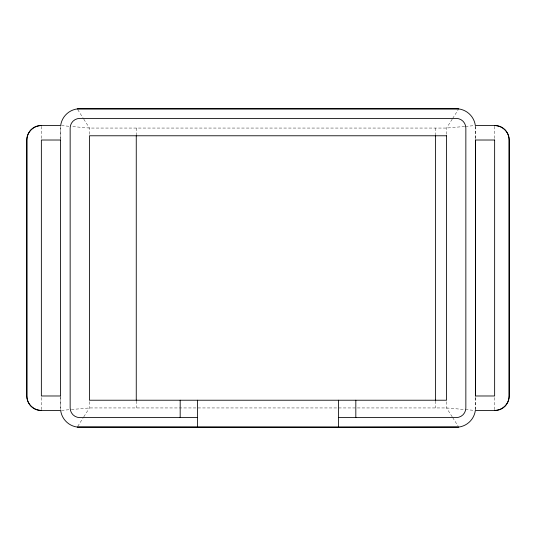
<?xml version="1.0" encoding="UTF-8"?>
<svg xmlns="http://www.w3.org/2000/svg" width="536" height="536" viewBox="0 0 536 536"><rect width="100%" height="100%" fill="white"/><g stroke="black" fill="none" stroke-linecap="round" stroke-linejoin="round"><path stroke-width="0.4" stroke-dasharray="2.68 2.01" d="M41.279 409.658L41.352 397.598M60.508 138.402L60.575 126.342M60.575 140.017L60.655 126.342M475.345 409.658L475.425 395.983M475.425 409.658L475.492 397.598M494.648 138.402L494.721 126.342M77.713 426.395L83.368 417.511M83.797 416.827L89.452 407.943L89.452 400.995M452.203 119.173L446.548 128.057L446.548 135.005M452.632 118.49L458.287 109.605M464.645 126.469L446.548 128.057L89.452 128.057L71.355 126.469M465.469 126.402L474.514 125.612M61.486 410.388L70.531 409.598M71.355 409.531L89.452 407.943L446.548 407.943L464.645 409.531M61.486 125.612L70.531 126.402M465.469 409.598L474.514 410.388M452.203 416.827L446.548 407.943L446.548 400.995M452.632 417.511L458.287 426.395M77.713 109.605L83.368 118.49M83.797 119.173L89.452 128.057L89.452 135.005M494.648 397.598L494.721 409.658M475.425 126.342L475.506 140.017M475.345 126.342L475.412 138.402M60.588 397.598L60.655 409.658M60.494 395.983L60.575 409.658M41.279 126.342L41.352 138.402M435.453 128.057L435.453 135.005M435.453 400.995L435.453 407.943M136.258 128.057L136.258 135.005M136.258 400.995L136.258 407.943"/><path stroke-width="0.8" d="M338.457 427.246L458.722 427.078A19.303 19.303 0 0 0 475.338 410.462L494.721 410.462A14.479 14.479 0 0 0 509.2 395.983L509.2 140.017A14.479 14.479 0 0 0 494.721 125.538L475.338 125.538A19.303 19.303 0 0 0 456.203 108.754L79.797 108.754A19.303 19.303 0 0 0 60.662 125.538L41.279 125.538A14.479 14.479 0 0 0 26.8 140.017L26.8 395.983A14.479 14.479 0 0 0 41.279 410.462L60.662 410.462A19.303 19.303 0 0 0 77.278 427.078L338.457 427.246L338.457 400.225M77.278 108.922L458.722 108.922M197.543 417.598L79.797 417.598A9.648 9.648 0 0 1 70.149 407.943L70.149 128.057A9.648 9.648 0 0 1 79.797 118.402L456.203 118.402A9.648 9.648 0 0 1 465.851 128.057L465.851 407.943A9.648 9.648 0 0 1 456.203 417.598L338.457 417.598M77.278 427.078L458.722 427.078M475.506 140.017L475.506 395.983M435.453 135.776L435.453 400.225M355.824 400.225L355.824 417.598M197.543 400.225L197.543 427.246M180.176 400.225L180.176 417.598M136.258 135.776L136.258 400.225M41.359 410.462A14.479 14.479 0 0 1 26.88 395.983L26.88 140.017A14.479 14.479 0 0 1 41.359 125.538M494.641 410.462A14.479 14.479 0 0 0 509.12 395.983L509.12 140.017A14.479 14.479 0 0 0 494.641 125.538M446.548 135.776L89.452 135.776L89.452 400.225L446.548 400.225L446.548 135.776M60.575 140.017L41.359 140.017L41.359 395.983L60.581 395.983L60.575 140.017M494.641 140.017L475.419 140.017L475.425 395.983L494.641 395.983L494.641 140.017"/></g></svg>
